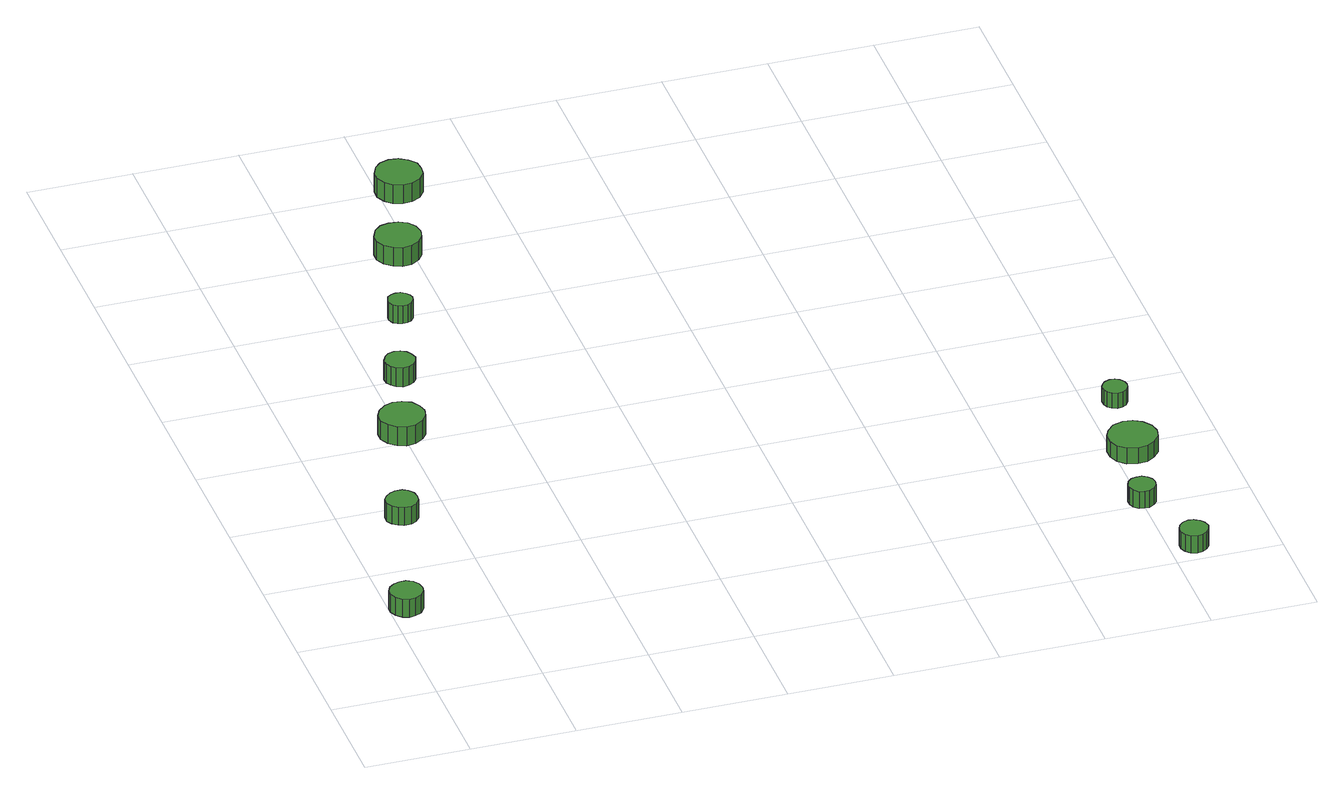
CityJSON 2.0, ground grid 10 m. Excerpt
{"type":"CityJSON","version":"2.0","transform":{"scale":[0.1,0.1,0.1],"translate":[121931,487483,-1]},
"CityObjects":{
"tree1":{"type":"SolitaryVegetationObject","attributes":{"function":"something"},"geometry":[{"type":"MultiSurface","lod":"1","boundaries":[[[0,1,2,3,4,5,6,7,8,9,10,11,12,13,14]],[[15,16,17,18,19,20,21,22,23,24,25,26,27,28,29]],[[0,29,28,1]],[[1,28,27,2]],[[2,27,26,3]],[[3,26,25,4]],[[4,25,24,5]],[[5,24,23,6]],[[6,23,22,7]],[[7,22,21,8]],[[8,21,20,9]],[[9,20,19,10]],[[10,19,18,11]],[[11,18,17,12]],[[12,17,16,13]],[[13,16,15,14]],[[14,15,29,0]]]}]},
"tree2":{"type":"SolitaryVegetationObject","attributes":{"function":"something"},"geometry":[{"type":"MultiSurface","lod":"1","boundaries":[[[30,31,32,33,34,35,36,37,38,39,40,41,42,43,44]],[[45,46,47,48,49,50,51,52,53,54,55,56,57,58,59]],[[30,59,58,31]],[[31,58,57,32]],[[32,57,56,33]],[[33,56,55,34]],[[34,55,54,35]],[[35,54,53,36]],[[36,53,52,37]],[[37,52,51,38]],[[38,51,50,39]],[[39,50,49,40]],[[40,49,48,41]],[[41,48,47,42]],[[42,47,46,43]],[[43,46,45,44]],[[44,45,59,30]]]}]},
"tree3":{"type":"SolitaryVegetationObject","attributes":{"function":"something"},"geometry":[{"type":"MultiSurface","lod":"1","boundaries":[[[60,61,62,63,64,65,66,67,68,69,70,71,72,73,74]],[[75,76,77,78,79,80,81,82,83,84,85,86,87,88,89]],[[60,89,88,61]],[[61,88,87,62]],[[62,87,86,63]],[[63,86,85,64]],[[64,85,84,65]],[[65,84,83,66]],[[66,83,82,67]],[[67,82,81,68]],[[68,81,80,69]],[[69,80,79,70]],[[70,79,78,71]],[[71,78,77,72]],[[72,77,76,73]],[[73,76,75,74]],[[74,75,89,60]]]}]},
"tree4":{"type":"SolitaryVegetationObject","attributes":{"function":"something"},"geometry":[{"type":"MultiSurface","lod":"1","boundaries":[[[90,91,92,93,94,95,96,97,98,99,100,101,102,103,104]],[[105,106,107,108,109,110,111,112,113,114,115,116,117,118,119]],[[90,119,118,91]],[[91,118,117,92]],[[92,117,116,93]],[[93,116,115,94]],[[94,115,114,95]],[[95,114,113,96]],[[96,113,112,97]],[[97,112,111,98]],[[98,111,110,99]],[[99,110,109,100]],[[100,109,108,101]],[[101,108,107,102]],[[102,107,106,103]],[[103,106,105,104]],[[104,105,119,90]]]}]},
"tree5":{"type":"SolitaryVegetationObject","attributes":{"function":"something"},"geometry":[{"type":"MultiSurface","lod":"1","boundaries":[[[120,121,122,123,124,125,126,127,128,129,130,131,132,133,134]],[[135,136,137,138,139,140,141,142,143,144,145,146,147,148,149]],[[120,149,148,121]],[[121,148,147,122]],[[122,147,146,123]],[[123,146,145,124]],[[124,145,144,125]],[[125,144,143,126]],[[126,143,142,127]],[[127,142,141,128]],[[128,141,140,129]],[[129,140,139,130]],[[130,139,138,131]],[[131,138,137,132]],[[132,137,136,133]],[[133,136,135,134]],[[134,135,149,120]]]}]},
"tree6":{"type":"SolitaryVegetationObject","attributes":{"function":"something"},"geometry":[{"type":"MultiSurface","lod":"1","boundaries":[[[150,151,152,153,154,155,156,157,158,159,160,161,162,163,164]],[[165,166,167,168,169,170,171,172,173,174,175,176,177,178,179]],[[150,179,178,151]],[[151,178,177,152]],[[152,177,176,153]],[[153,176,175,154]],[[154,175,174,155]],[[155,174,173,156]],[[156,173,172,157]],[[157,172,171,158]],[[158,171,170,159]],[[159,170,169,160]],[[160,169,168,161]],[[161,168,167,162]],[[162,167,166,163]],[[163,166,165,164]],[[164,165,179,150]]]}]},
"tree7":{"type":"SolitaryVegetationObject","attributes":{"function":"something"},"geometry":[{"type":"MultiSurface","lod":"1","boundaries":[[[180,181,182,183,184,185,186,187,188,189,190,191,192,193,194]],[[195,196,197,198,199,200,201,202,203,204,205,206,207,208,209]],[[180,209,208,181]],[[181,208,207,182]],[[182,207,206,183]],[[183,206,205,184]],[[184,205,204,185]],[[185,204,203,186]],[[186,203,202,187]],[[187,202,201,188]],[[188,201,200,189]],[[189,200,199,190]],[[190,199,198,191]],[[191,198,197,192]],[[192,197,196,193]],[[193,196,195,194]],[[194,195,209,180]]]}]},
"tree8":{"type":"SolitaryVegetationObject","attributes":{"function":"something"}},
"tree9":{"type":"SolitaryVegetationObject","attributes":{"function":"something"},"geometry":[{"type":"MultiSurface","lod":"1","boundaries":[[[210,211,212,213,214,215,216,217,218,219,220,221,222,223,224]],[[225,226,227,228,229,230,231,232,233,234,235,236,237,238,239]],[[210,239,238,211]],[[211,238,237,212]],[[212,237,236,213]],[[213,236,235,214]],[[214,235,234,215]],[[215,234,233,216]],[[216,233,232,217]],[[217,232,231,218]],[[218,231,230,219]],[[219,230,229,220]],[[220,229,228,221]],[[221,228,227,222]],[[222,227,226,223]],[[223,226,225,224]],[[224,225,239,210]]]}]},
"tree10":{"type":"SolitaryVegetationObject","attributes":{"function":"something"},"geometry":[{"type":"MultiSurface","lod":"1","boundaries":[[[240,241,242,243,244,245,246,247,248,249,250,251,252,253,254]],[[255,256,257,258,259,260,261,262,263,264,265,266,267,268,269]],[[240,269,268,241]],[[241,268,267,242]],[[242,267,266,243]],[[243,266,265,244]],[[244,265,264,245]],[[245,264,263,246]],[[246,263,262,247]],[[247,262,261,248]],[[248,261,260,249]],[[249,260,259,250]],[[250,259,258,251]],[[251,258,257,252]],[[252,257,256,253]],[[253,256,255,254]],[[254,255,269,240]]]}]},
"tree11":{"type":"SolitaryVegetationObject","attributes":{"function":"something"},"geometry":[{"type":"MultiSurface","lod":"1","boundaries":[[[270,271,272,273,274,275,276,277,278,279,280,281,282,283,284]],[[285,286,287,288,289,290,291,292,293,294,295,296,297,298,299]],[[270,299,298,271]],[[271,298,297,272]],[[272,297,296,273]],[[273,296,295,274]],[[274,295,294,275]],[[275,294,293,276]],[[276,293,292,277]],[[277,292,291,278]],[[278,291,290,279]],[[279,290,289,280]],[[280,289,288,281]],[[281,288,287,282]],[[282,287,286,283]],[[283,286,285,284]],[[284,285,299,270]]]}]},
"tree12":{"type":"SolitaryVegetationObject","attributes":{"function":"something"},"geometry":[{"type":"MultiSurface","lod":"1","boundaries":[[[300,301,302,303,304,305,306,307,308,309,310,311,312,313,314]],[[315,316,317,318,319,320,321,322,323,324,325,326,327,328,329]],[[300,329,328,301]],[[301,328,327,302]],[[302,327,326,303]],[[303,326,325,304]],[[304,325,324,305]],[[305,324,323,306]],[[306,323,322,307]],[[307,322,321,308]],[[308,321,320,309]],[[309,320,319,310]],[[310,319,318,311]],[[311,318,317,312]],[[312,317,316,313]],[[313,316,315,314]],[[314,315,329,300]]]}]}
},
"vertices":[
[31,139,26],[30,145,26],[26,151,26],[20,154,26],[14,154,26],[8,152,26],[3,148,26],[0,142,26],[0,136,26],[3,130,26],[8,125,26],[14,123,26],[20,124,26],[26,127,26],[30,133,26],[30,133,7],[26,127,7],[20,124,7],[14,123,7],[8,125,7],[3,130,7],[0,136,7],[0,142,7],[3,148,7],[8,152,7],[14,154,7],[20,154,7],[26,151,7],[30,145,7],[31,139,7],
[73,286,25],[72,292,25],[68,297,25],[63,300,25],[56,300,25],[51,298,25],[46,294,25],[43,289,25],[43,282,25],[46,277,25],[51,273,25],[56,271,25],[63,271,25],[68,274,25],[72,279,25],[72,279,6],[68,274,6],[63,271,6],[56,271,6],[51,273,6],[46,277,6],[43,282,6],[43,289,6],[46,294,6],[51,298,6],[56,300,6],[63,300,6],[68,297,6],[72,292,6],[73,286,6],
[122,418,26],[120,426,26],[115,434,26],[107,438,26],[98,439,26],[90,436,26],[83,430,26],[79,422,26],[79,413,26],[83,405,26],[90,399,26],[98,396,26],[107,397,26],[115,402,26],[120,409,26],[120,409,6],[115,402,6],[107,397,6],[98,396,6],[90,399,6],[83,405,6],[79,413,6],[79,422,6],[83,430,6],[90,436,6],[98,439,6],[107,438,6],[115,434,6],[120,426,6],[122,418,6],
[141,504,26],[139,510,26],[136,515,26],[131,518,26],[125,519,26],[119,517,26],[115,513,26],[112,507,26],[112,501,26],[115,496,26],[119,492,26],[125,490,26],[131,491,26],[136,494,26],[139,498,26],[139,498,6],[136,494,6],[131,491,6],[125,490,6],[119,492,6],[115,496,6],[112,501,6],[112,507,6],[115,513,6],[119,517,6],[125,519,6],[131,518,6],[136,515,6],[139,510,6],[141,504,6],
[169,601,25],[168,605,25],[165,609,25],[161,612,25],[156,612,25],[152,611,25],[148,608,25],[146,603,25],[146,599,25],[148,594,25],[152,591,25],[156,590,25],[161,590,25],[165,592,25],[168,596,25],[168,596,6],[165,592,6],[161,590,6],[156,590,6],[152,591,6],[148,594,6],[146,599,6],[146,603,6],[148,608,6],[152,611,6],[156,612,6],[161,612,6],[165,609,6],[168,605,6],[169,601,6],
[209,702,26],[207,711,26],[202,718,26],[194,722,26],[185,723,26],[177,721,26],[170,715,26],[166,706,26],[166,697,26],[170,689,26],[177,683,26],[185,680,26],[194,681,26],[202,686,26],[207,693,26],[207,693,6],[202,686,6],[194,681,6],[185,680,6],[177,683,6],[170,689,6],[166,697,6],[166,706,6],[170,715,6],[177,721,6],[185,723,6],[194,722,6],[202,718,6],[207,711,6],[209,702,6],
[241,801,26],[240,810,26],[234,817,26],[226,822,26],[217,823,26],[208,820,26],[202,814,26],[198,805,26],[198,796,26],[202,788,26],[208,782,26],[217,779,26],[226,780,26],[234,784,26],[240,792,26],[240,792,6],[234,784,6],[226,780,6],[217,779,6],[208,782,6],[202,788,6],[198,796,6],[198,805,6],[202,814,6],[208,820,6],[217,823,6],[226,822,6],[234,817,6],[240,810,6],[241,801,6],
[737,23,25],[735,29,25],[732,33,25],[727,36,25],[722,37,25],[716,35,25],[712,31,25],[710,26,25],[710,20,25],[712,15,25],[716,11,25],[722,9,25],[727,10,25],[732,13,25],[735,17,25],[735,17,7],[732,13,7],[727,10,7],[722,9,7],[716,11,7],[712,15,7],[710,20,7],[710,26,7],[712,31,7],[716,35,7],[722,37,7],[727,36,7],[732,33,7],[735,29,7],[737,23,7],
[713,107,25],[712,112,25],[709,116,25],[704,119,25],[699,119,25],[694,118,25],[690,114,25],[688,109,25],[688,104,25],[690,99,25],[694,95,25],[699,94,25],[704,94,25],[709,97,25],[712,101,25],[712,101,7],[709,97,7],[704,94,7],[699,94,7],[694,95,7],[690,99,7],[688,104,7],[688,109,7],[690,114,7],[694,118,7],[699,119,7],[704,119,7],[709,116,7],[712,112,7],[713,107,7],
[741,189,24],[739,198,24],[733,206,24],[725,211,24],[716,212,24],[706,209,24],[699,202,24],[695,194,24],[695,184,24],[699,175,24],[706,169,24],[716,166,24],[725,167,24],[733,172,24],[739,179,24],[739,179,7],[733,172,7],[725,167,7],[716,166,7],[706,169,7],[699,175,7],[695,184,7],[695,194,7],[699,202,7],[706,209,7],[716,212,7],[725,211,7],[733,206,7],[739,198,7],[741,189,7],
[739,271,23],[738,276,23],[735,280,23],[731,283,23],[726,283,23],[721,281,23],[718,278,23],[716,274,23],[716,269,23],[718,264,23],[721,261,23],[726,259,23],[731,260,23],[735,262,23],[738,266,23],[738,266,7],[735,262,7],[731,260,7],[726,259,7],[721,261,7],[718,264,7],[716,269,7],[716,274,7],[718,278,7],[721,281,7],[726,283,7],[731,283,7],[735,280,7],[738,276,7],[739,271,7]
]}
